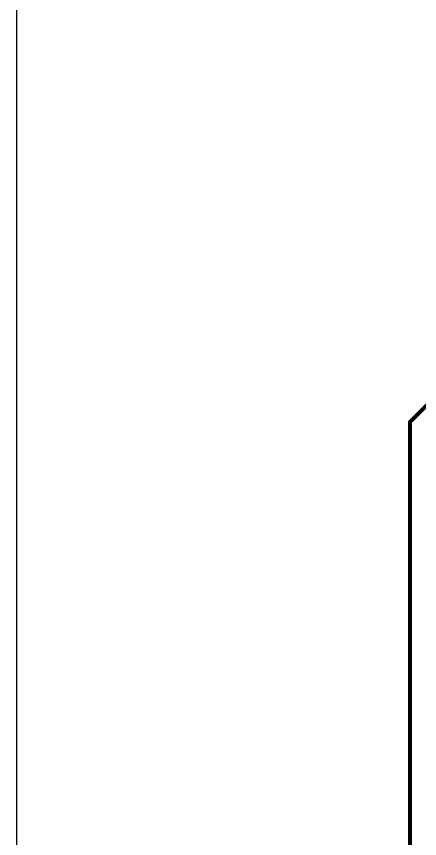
# Model space of a CAD drawing. Extents: x 0 to 5.05, y 0 to 4.04.
# Drawn here: x 0 to 0.59, y 2.019 to 3.221 of the extents above; entities that cross this region are included whole.
import ezdxf

# ---------------------------------------------------------------- set-up
doc = ezdxf.new("R2010")
doc.units = 0
doc.layers.add('1', color=12, linetype='CONTINUOUS')
doc.layers.add('20', color=31, linetype='CONTINUOUS')

msp = doc.modelspace()

# ---------------------------------------------------------------- linework, layer by layer
at = {"layer": '1', "const_width": 0.006}
for points in [[(0.576, 2.628), (0.684, 2.736)], [(0.576, 0.936), (0.576, 2.628)]]:
    msp.add_lwpolyline(points, dxfattribs=at)
at = {"layer": '1', "const_width": 0.003}
for points in [[(0.5775, 2.628, 1), (0.5745, 2.628)], [(0.574939, 2.629061, 1), (0.577061, 2.626939)]]:
    msp.add_lwpolyline(points, format="xyb", dxfattribs=at)
at = {"layer": '20'}
msp.add_line((0, 4.037008), (0, 0), dxfattribs=at)

doc.saveas('drawing.dxf')
